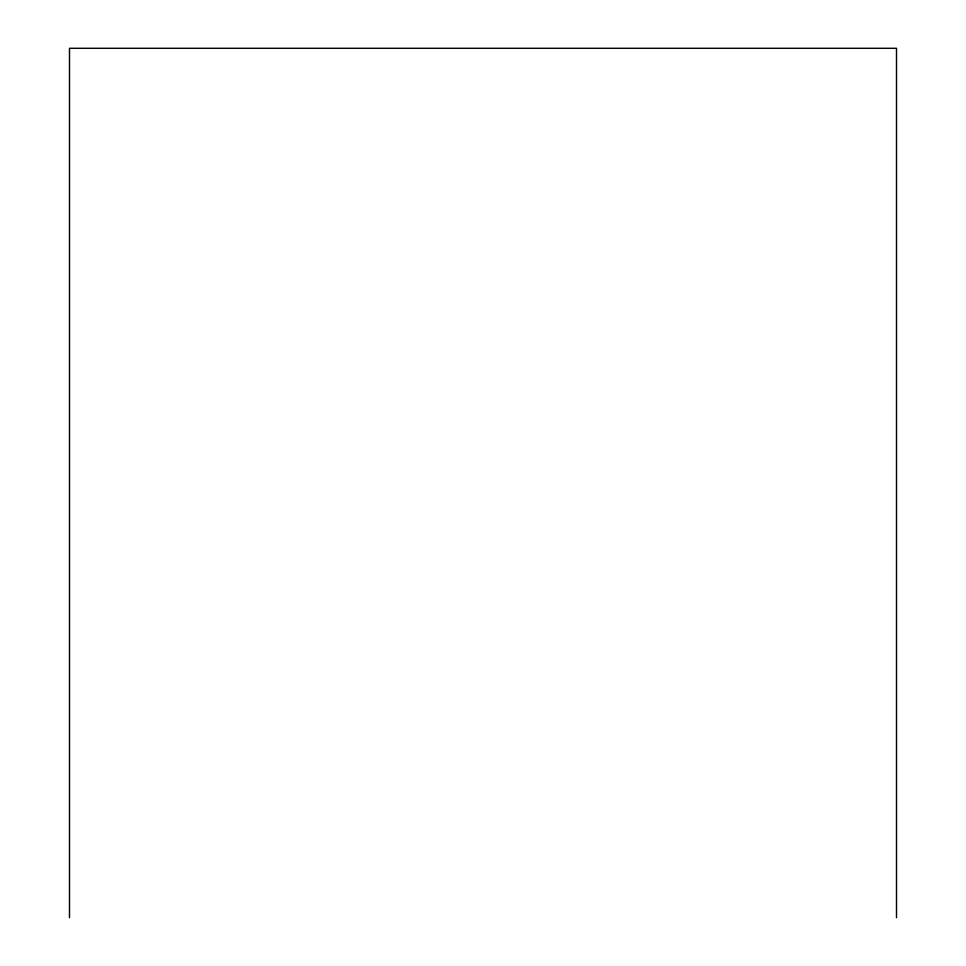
<?xml version="1.0" encoding="UTF-8"?>
<svg xmlns="http://www.w3.org/2000/svg" width="966" height="966" viewBox="0 0 966 966"><rect width="100%" height="100%" fill="white"/><g stroke="black" fill="none" stroke-linecap="round" stroke-linejoin="round"><path stroke-width="1.45" d="M896.508 917.7L896.508 48.3L69.492 48.3L69.492 917.7"/></g></svg>
